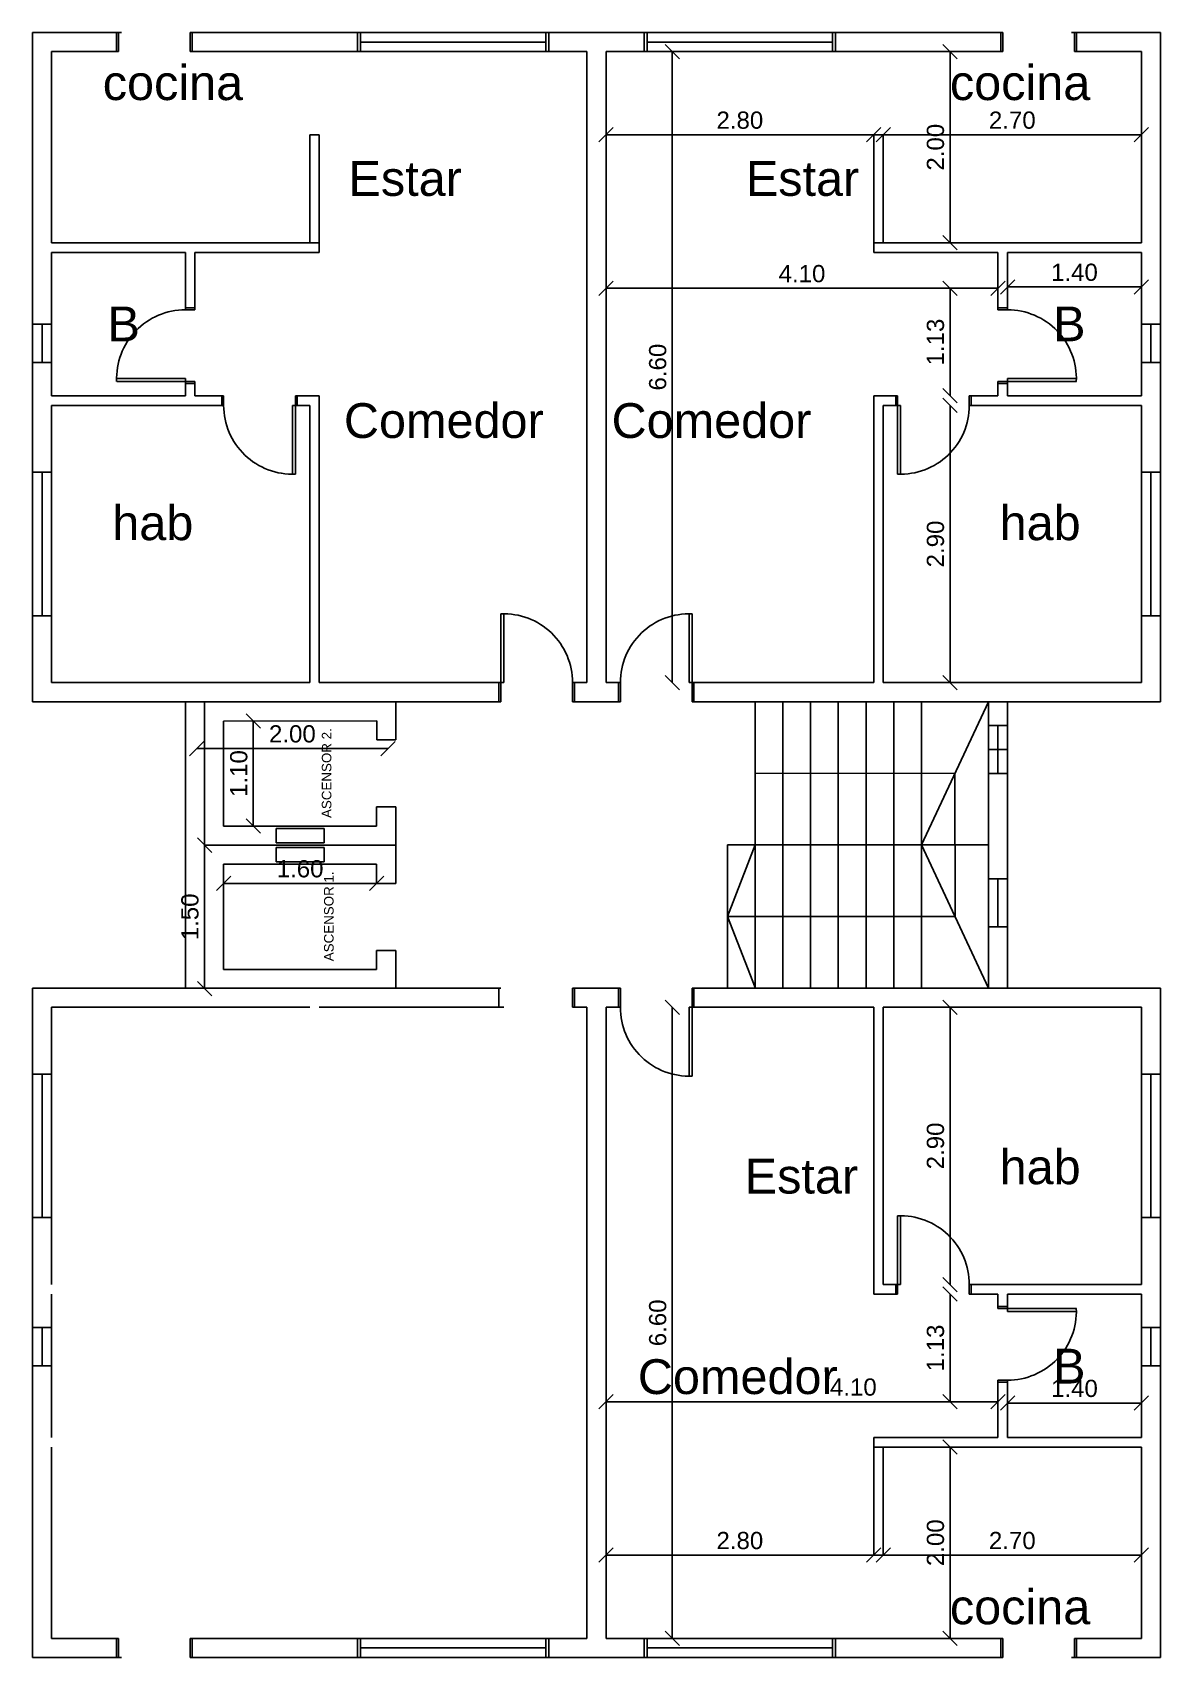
# Model space of a CAD drawing. Header units: millimetres. Extents: x 2359 to 2651, y 2020 to 2122.
# Drawn here: x 2365.4 to 2377.2, y 2047.5 to 2064.5 of the extents above; entities that cross this region are included whole.
import ezdxf

# ---------------------------------------------------------------- set-up
doc = ezdxf.new("R2010")
doc.units = ezdxf.units.MM
doc.layers.get('0').update_dxf_attribs({"color": 4})
doc.styles.get("Standard").update_dxf_attribs({"font": 'arial.ttf'})
doc.dimstyles.new('Para Interiores', dxfattribs={"dimtxt": 0.18, "dimasz": 0.15, "dimexe": 0.18, "dimexo": 0.0625, "dimgap": 0.06, "dimtad": 1, "dimzin": 4, "dimdsep": 46, "dimtxsty": 'Standard', "dimblk": 'OBLIQUE', "dimcen": 1, "dimse1": 1, "dimse2": 1, "dimclrd": 2, "dimadec": 0, "dimazin": 0, "dimtfac": 1, "dimtofl": 0, "dimtmove": 0, "dimatfit": 3, "dimfxl": 1, "dimtolj": 1, "dimtzin": 0, "dimarcsym": 1})

# ---------------------------------------------------------------- blocks, each defined once
blk = doc.blocks.new('_Oblique')
at = {"color": 0, "linetype": 'ByBlock', "lineweight": -2}
blk.add_line((-0.5, -0.5), (0.5, 0.5), dxfattribs=at)
blk = doc.blocks.new('*D156')
at = {"color": 2, "lineweight": -2, "transparency": 16777216}
blk.add_line((2377.002, 2063.428), (2374.302, 2063.428), dxfattribs=at)
at = {"layer": 'Defpoints', "color": 0, "transparency": 16777216}
for p in [(2377.002, 2063.805), (2374.302, 2063.428), (2374.302, 2062.746)]:
    blk.add_point(p, dxfattribs=at)
at = {"color": 2, "lineweight": -2, "transparency": 16777216, "xscale": 0.15, "yscale": 0.15, "zscale": 0.15, "rotation": 180}
blk.add_blockref('_Oblique', (2374.302, 2063.428), dxfattribs=at)
at = {"color": 2, "lineweight": -2, "transparency": 16777216, "xscale": 0.15, "yscale": 0.15, "zscale": 0.15}
blk.add_blockref('_Oblique', (2377.002, 2063.428), dxfattribs=at)
at = {"color": 0, "transparency": 16777216, "insert": (2375.652, 2063.58), "char_height": 0.18, "attachment_point": 5}
blk.add_mtext('\\A1;2.70', dxfattribs=at)
blk = doc.blocks.new('*D149')
at = {"color": 2, "lineweight": -2, "transparency": 16777216}
blk.add_line((2374.202, 2063.428), (2371.402, 2063.428), dxfattribs=at)
at = {"layer": 'Defpoints', "color": 0, "transparency": 16777216}
for p in [(2371.402, 2063.428), (2374.202, 2063.428), (2371.402, 2062.707)]:
    blk.add_point(p, dxfattribs=at)
at = {"color": 2, "lineweight": -2, "transparency": 16777216, "xscale": 0.15, "yscale": 0.15, "zscale": 0.15, "rotation": 180}
blk.add_blockref('_Oblique', (2371.402, 2063.428), dxfattribs=at)
at = {"color": 2, "lineweight": -2, "transparency": 16777216, "xscale": 0.15, "yscale": 0.15, "zscale": 0.15}
blk.add_blockref('_Oblique', (2374.202, 2063.428), dxfattribs=at)
at = {"color": 0, "transparency": 16777216, "insert": (2372.802, 2063.58), "char_height": 0.18, "attachment_point": 5}
blk.add_mtext('\\A1;2.80', dxfattribs=at)
blk = doc.blocks.new('*D158')
at = {"color": 2, "lineweight": -2, "transparency": 16777216}
blk.add_line((2375.001, 2064.298), (2375.001, 2062.298), dxfattribs=at)
at = {"layer": 'Defpoints', "color": 0, "transparency": 16777216}
for p in [(2375.087, 2064.298), (2375.001, 2062.298), (2375.087, 2062.298)]:
    blk.add_point(p, dxfattribs=at)
at = {"color": 2, "lineweight": -2, "transparency": 16777216, "xscale": 0.15, "yscale": 0.15, "zscale": 0.15}
for p, rotation in [((2375.001, 2064.298), 90), ((2375.001, 2062.298), 270)]:
    blk.add_blockref('_Oblique', p, dxfattribs=dict(at, rotation=rotation))
at = {"color": 0, "transparency": 16777216, "insert": (2374.849, 2063.298), "char_height": 0.18, "attachment_point": 5, "rotation": 90}
blk.add_mtext('\\A1;2.00', dxfattribs=at)
blk = doc.blocks.new('*D159')
at = {"color": 2, "lineweight": -2, "transparency": 16777216}
blk.add_line((2375.001, 2061.823), (2375.001, 2060.698), dxfattribs=at)
at = {"layer": 'Defpoints', "color": 0, "transparency": 16777216}
for p in [(2375.001, 2061.823), (2375.001, 2060.698), (2376.568, 2060.698)]:
    blk.add_point(p, dxfattribs=at)
at = {"color": 2, "lineweight": -2, "transparency": 16777216, "xscale": 0.15, "yscale": 0.15, "zscale": 0.15}
for p, rotation in [((2375.001, 2061.823), 90), ((2375.001, 2060.698), 270)]:
    blk.add_blockref('_Oblique', p, dxfattribs=dict(at, rotation=rotation))
at = {"color": 0, "transparency": 16777216, "insert": (2374.849, 2061.26), "char_height": 0.18, "attachment_point": 5, "rotation": 90}
blk.add_mtext('\\A1;1.13', dxfattribs=at)
blk = doc.blocks.new('*D160')
at = {"color": 2, "lineweight": -2, "transparency": 16777216}
blk.add_line((2375.001, 2060.598), (2375.001, 2057.698), dxfattribs=at)
at = {"layer": 'Defpoints', "color": 0, "transparency": 16777216}
for p in [(2375.001, 2060.598), (2375.001, 2057.698), (2376.568, 2057.698)]:
    blk.add_point(p, dxfattribs=at)
at = {"color": 2, "lineweight": -2, "transparency": 16777216, "xscale": 0.15, "yscale": 0.15, "zscale": 0.15}
for p, rotation in [((2375.001, 2060.598), 90), ((2375.001, 2057.698), 270)]:
    blk.add_blockref('_Oblique', p, dxfattribs=dict(at, rotation=rotation))
at = {"color": 0, "transparency": 16777216, "insert": (2374.849, 2059.148), "char_height": 0.18, "attachment_point": 5, "rotation": 90}
blk.add_mtext('\\A1;2.90', dxfattribs=at)
blk = doc.blocks.new('*D161')
at = {"color": 2, "lineweight": -2, "transparency": 16777216}
blk.add_line((2377.002, 2061.837), (2375.602, 2061.837), dxfattribs=at)
at = {"layer": 'Defpoints', "color": 0, "transparency": 16777216}
for p in [(2375.602, 2061.837), (2375.602, 2061.823), (2377.002, 2061.823)]:
    blk.add_point(p, dxfattribs=at)
at = {"color": 2, "lineweight": -2, "transparency": 16777216, "xscale": 0.15, "yscale": 0.15, "zscale": 0.15, "rotation": 180}
blk.add_blockref('_Oblique', (2375.602, 2061.837), dxfattribs=at)
at = {"color": 2, "lineweight": -2, "transparency": 16777216, "xscale": 0.15, "yscale": 0.15, "zscale": 0.15}
blk.add_blockref('_Oblique', (2377.002, 2061.837), dxfattribs=at)
at = {"color": 0, "transparency": 16777216, "insert": (2376.302, 2061.989), "char_height": 0.18, "attachment_point": 5}
blk.add_mtext('\\A1;1.40', dxfattribs=at)
blk = doc.blocks.new('*D150')
at = {"color": 2, "lineweight": -2, "transparency": 16777216}
blk.add_line((2375.502, 2061.823), (2371.402, 2061.823), dxfattribs=at)
at = {"layer": 'Defpoints', "color": 0, "transparency": 16777216}
for p in [(2371.402, 2061.823), (2371.402, 2061.823), (2375.502, 2061.823)]:
    blk.add_point(p, dxfattribs=at)
at = {"color": 2, "lineweight": -2, "transparency": 16777216, "xscale": 0.15, "yscale": 0.15, "zscale": 0.15, "rotation": 180}
blk.add_blockref('_Oblique', (2371.402, 2061.823), dxfattribs=at)
at = {"color": 2, "lineweight": -2, "transparency": 16777216, "xscale": 0.15, "yscale": 0.15, "zscale": 0.15}
blk.add_blockref('_Oblique', (2375.502, 2061.823), dxfattribs=at)
at = {"color": 0, "transparency": 16777216, "insert": (2373.452, 2061.975), "char_height": 0.18, "attachment_point": 5}
blk.add_mtext('\\A1;4.10', dxfattribs=at)
blk = doc.blocks.new('*D162')
at = {"color": 2, "lineweight": -2, "transparency": 16777216}
blk.add_line((2372.094, 2064.298), (2372.094, 2057.698), dxfattribs=at)
at = {"layer": 'Defpoints', "color": 0, "transparency": 16777216}
for p in [(2372.802, 2064.298), (2372.094, 2057.698), (2372.802, 2057.698)]:
    blk.add_point(p, dxfattribs=at)
at = {"color": 2, "lineweight": -2, "transparency": 16777216, "xscale": 0.15, "yscale": 0.15, "zscale": 0.15}
for p, rotation in [((2372.094, 2064.298), 90), ((2372.094, 2057.698), 270)]:
    blk.add_blockref('_Oblique', p, dxfattribs=dict(at, rotation=rotation))
at = {"color": 0, "transparency": 16777216, "insert": (2371.943, 2060.998), "char_height": 0.18, "attachment_point": 5, "rotation": 90}
blk.add_mtext('\\A1;6.60', dxfattribs=at)
blk = doc.blocks.new('*D172')
at = {"color": 2, "lineweight": -2, "transparency": 16777216}
blk.add_line((2377.002, 2048.572), (2374.302, 2048.572), dxfattribs=at)
at = {"layer": 'Defpoints', "color": 0, "transparency": 16777216}
for p in [(2374.302, 2049.253), (2374.302, 2048.572), (2377.002, 2048.194)]:
    blk.add_point(p, dxfattribs=at)
at = {"color": 2, "lineweight": -2, "transparency": 16777216, "xscale": 0.15, "yscale": 0.15, "zscale": 0.15, "rotation": 180}
blk.add_blockref('_Oblique', (2374.302, 2048.572), dxfattribs=at)
at = {"color": 2, "lineweight": -2, "transparency": 16777216, "xscale": 0.15, "yscale": 0.15, "zscale": 0.15}
blk.add_blockref('_Oblique', (2377.002, 2048.572), dxfattribs=at)
at = {"color": 0, "transparency": 16777216, "insert": (2375.652, 2048.724), "char_height": 0.18, "attachment_point": 5}
blk.add_mtext('\\A1;2.70', dxfattribs=at)
blk = doc.blocks.new('*D151')
at = {"color": 2, "lineweight": -2, "transparency": 16777216}
blk.add_line((2374.202, 2048.572), (2371.402, 2048.572), dxfattribs=at)
at = {"layer": 'Defpoints', "color": 0, "transparency": 16777216}
for p in [(2371.402, 2049.293), (2371.402, 2048.572), (2374.202, 2048.572)]:
    blk.add_point(p, dxfattribs=at)
at = {"color": 2, "lineweight": -2, "transparency": 16777216, "xscale": 0.15, "yscale": 0.15, "zscale": 0.15, "rotation": 180}
blk.add_blockref('_Oblique', (2371.402, 2048.572), dxfattribs=at)
at = {"color": 2, "lineweight": -2, "transparency": 16777216, "xscale": 0.15, "yscale": 0.15, "zscale": 0.15}
blk.add_blockref('_Oblique', (2374.202, 2048.572), dxfattribs=at)
at = {"color": 0, "transparency": 16777216, "insert": (2372.802, 2048.724), "char_height": 0.18, "attachment_point": 5}
blk.add_mtext('\\A1;2.80', dxfattribs=at)
blk = doc.blocks.new('*D174')
at = {"color": 2, "lineweight": -2, "transparency": 16777216}
blk.add_line((2375.001, 2047.702), (2375.001, 2049.702), dxfattribs=at)
at = {"layer": 'Defpoints', "color": 0, "transparency": 16777216}
for p in [(2375.001, 2049.702), (2375.087, 2049.702), (2375.087, 2047.702)]:
    blk.add_point(p, dxfattribs=at)
at = {"color": 2, "lineweight": -2, "transparency": 16777216, "xscale": 0.15, "yscale": 0.15, "zscale": 0.15}
for p, rotation in [((2375.001, 2049.702), 90), ((2375.001, 2047.702), 270)]:
    blk.add_blockref('_Oblique', p, dxfattribs=dict(at, rotation=rotation))
at = {"color": 0, "transparency": 16777216, "insert": (2374.849, 2048.702), "char_height": 0.18, "attachment_point": 5, "rotation": 90}
blk.add_mtext('\\A1;2.00', dxfattribs=at)
blk = doc.blocks.new('*D175')
at = {"color": 2, "lineweight": -2, "transparency": 16777216}
blk.add_line((2375.001, 2050.177), (2375.001, 2051.302), dxfattribs=at)
at = {"layer": 'Defpoints', "color": 0, "transparency": 16777216}
for p in [(2375.001, 2051.302), (2376.568, 2051.302), (2375.001, 2050.177)]:
    blk.add_point(p, dxfattribs=at)
at = {"color": 2, "lineweight": -2, "transparency": 16777216, "xscale": 0.15, "yscale": 0.15, "zscale": 0.15}
for p, rotation in [((2375.001, 2051.302), 90), ((2375.001, 2050.177), 270)]:
    blk.add_blockref('_Oblique', p, dxfattribs=dict(at, rotation=rotation))
at = {"color": 0, "transparency": 16777216, "insert": (2374.849, 2050.739), "char_height": 0.18, "attachment_point": 5, "rotation": 90}
blk.add_mtext('\\A1;1.13', dxfattribs=at)
blk = doc.blocks.new('*D176')
at = {"color": 2, "lineweight": -2, "transparency": 16777216}
blk.add_line((2375.001, 2051.402), (2375.001, 2054.302), dxfattribs=at)
at = {"layer": 'Defpoints', "color": 0, "transparency": 16777216}
for p in [(2375.001, 2054.302), (2376.568, 2054.302), (2375.001, 2051.402)]:
    blk.add_point(p, dxfattribs=at)
at = {"color": 2, "lineweight": -2, "transparency": 16777216, "xscale": 0.15, "yscale": 0.15, "zscale": 0.15}
for p, rotation in [((2375.001, 2054.302), 90), ((2375.001, 2051.402), 270)]:
    blk.add_blockref('_Oblique', p, dxfattribs=dict(at, rotation=rotation))
at = {"color": 0, "transparency": 16777216, "insert": (2374.849, 2052.852), "char_height": 0.18, "attachment_point": 5, "rotation": 90}
blk.add_mtext('\\A1;2.90', dxfattribs=at)
blk = doc.blocks.new('*D177')
at = {"color": 2, "lineweight": -2, "transparency": 16777216}
blk.add_line((2377.002, 2050.163), (2375.602, 2050.163), dxfattribs=at)
at = {"layer": 'Defpoints', "color": 0, "transparency": 16777216}
for p in [(2375.602, 2050.177), (2375.602, 2050.163), (2377.002, 2050.177)]:
    blk.add_point(p, dxfattribs=at)
at = {"color": 2, "lineweight": -2, "transparency": 16777216, "xscale": 0.15, "yscale": 0.15, "zscale": 0.15, "rotation": 180}
blk.add_blockref('_Oblique', (2375.602, 2050.163), dxfattribs=at)
at = {"color": 2, "lineweight": -2, "transparency": 16777216, "xscale": 0.15, "yscale": 0.15, "zscale": 0.15}
blk.add_blockref('_Oblique', (2377.002, 2050.163), dxfattribs=at)
at = {"color": 0, "transparency": 16777216, "insert": (2376.302, 2050.315), "char_height": 0.18, "attachment_point": 5}
blk.add_mtext('\\A1;1.40', dxfattribs=at)
blk = doc.blocks.new('*D152')
at = {"color": 2, "lineweight": -2, "transparency": 16777216}
blk.add_line((2375.502, 2050.177), (2371.402, 2050.177), dxfattribs=at)
at = {"layer": 'Defpoints', "color": 0, "transparency": 16777216}
for p in [(2371.402, 2050.177), (2371.402, 2050.177), (2375.502, 2050.177)]:
    blk.add_point(p, dxfattribs=at)
at = {"color": 2, "lineweight": -2, "transparency": 16777216, "xscale": 0.15, "yscale": 0.15, "zscale": 0.15, "rotation": 180}
blk.add_blockref('_Oblique', (2371.402, 2050.177), dxfattribs=at)
at = {"color": 2, "lineweight": -2, "transparency": 16777216, "xscale": 0.15, "yscale": 0.15, "zscale": 0.15}
blk.add_blockref('_Oblique', (2375.502, 2050.177), dxfattribs=at)
at = {"color": 0, "transparency": 16777216, "insert": (2373.989, 2050.329), "char_height": 0.18, "attachment_point": 5}
blk.add_mtext('\\A1;4.10', dxfattribs=at)
blk = doc.blocks.new('*D178')
at = {"color": 2, "lineweight": -2, "transparency": 16777216}
blk.add_line((2372.094, 2047.702), (2372.094, 2054.302), dxfattribs=at)
at = {"layer": 'Defpoints', "color": 0, "transparency": 16777216}
for p in [(2372.094, 2054.302), (2372.802, 2054.302), (2372.802, 2047.702)]:
    blk.add_point(p, dxfattribs=at)
at = {"color": 2, "lineweight": -2, "transparency": 16777216, "xscale": 0.15, "yscale": 0.15, "zscale": 0.15}
for p, rotation in [((2372.094, 2054.302), 90), ((2372.094, 2047.702), 270)]:
    blk.add_blockref('_Oblique', p, dxfattribs=dict(at, rotation=rotation))
at = {"color": 0, "transparency": 16777216, "insert": (2371.943, 2051.002), "char_height": 0.18, "attachment_point": 5, "rotation": 90}
blk.add_mtext('\\A1;6.60', dxfattribs=at)
blk = doc.blocks.new('*D153')
at = {"color": 2, "lineweight": -2, "transparency": 16777216}
blk.add_line((2367.712, 2057.296), (2367.712, 2056.198), dxfattribs=at)
at = {"layer": 'Defpoints', "color": 0, "transparency": 16777216}
for p in [(2368.005, 2057.296), (2367.712, 2056.198), (2368.005, 2056.198)]:
    blk.add_point(p, dxfattribs=at)
at = {"color": 2, "lineweight": -2, "transparency": 16777216, "xscale": 0.15, "yscale": 0.15, "zscale": 0.15}
for p, rotation in [((2367.712, 2057.296), 90), ((2367.712, 2056.198), 270)]:
    blk.add_blockref('_Oblique', p, dxfattribs=dict(at, rotation=rotation))
at = {"color": 0, "transparency": 16777216, "insert": (2367.561, 2056.747), "char_height": 0.18, "attachment_point": 5, "rotation": 90}
blk.add_mtext('\\A1;1.10', dxfattribs=at)
blk = doc.blocks.new('*D179')
at = {"color": 2, "lineweight": -2, "transparency": 16777216}
blk.add_line((2367.202, 2055.998), (2367.202, 2054.498), dxfattribs=at)
at = {"layer": 'Defpoints', "color": 0, "transparency": 16777216}
for p in [(2367.202, 2055.998), (2367.202, 2054.498), (2367.202, 2054.498)]:
    blk.add_point(p, dxfattribs=at)
at = {"color": 2, "lineweight": -2, "transparency": 16777216, "xscale": 0.15, "yscale": 0.15, "zscale": 0.15}
for p, rotation in [((2367.202, 2055.998), 90), ((2367.202, 2054.498), 270)]:
    blk.add_blockref('_Oblique', p, dxfattribs=dict(at, rotation=rotation))
at = {"color": 0, "transparency": 16777216, "insert": (2367.05, 2055.248), "char_height": 0.18, "attachment_point": 5, "rotation": 90}
blk.add_mtext('\\A1;1.50', dxfattribs=at)
blk = doc.blocks.new('*D154')
at = {"color": 2, "lineweight": -2, "transparency": 16777216}
blk.add_line((2367.121, 2057.009), (2369.121, 2057.009), dxfattribs=at)
at = {"layer": 'Defpoints', "color": 0, "transparency": 16777216}
for p in [(2367.121, 2057.309), (2369.121, 2057.309), (2369.121, 2057.009)]:
    blk.add_point(p, dxfattribs=at)
at = {"color": 2, "lineweight": -2, "transparency": 16777216, "xscale": 0.15, "yscale": 0.15, "zscale": 0.15, "rotation": 180}
blk.add_blockref('_Oblique', (2367.121, 2057.009), dxfattribs=at)
at = {"color": 2, "lineweight": -2, "transparency": 16777216, "xscale": 0.15, "yscale": 0.15, "zscale": 0.15}
blk.add_blockref('_Oblique', (2369.121, 2057.009), dxfattribs=at)
at = {"color": 0, "transparency": 16777216, "insert": (2368.121, 2057.161), "char_height": 0.18, "attachment_point": 5}
blk.add_mtext('\\A1;2.00', dxfattribs=at)
blk = doc.blocks.new('*D155')
at = {"color": 2, "lineweight": -2, "transparency": 16777216}
blk.add_line((2367.402, 2055.598), (2369.002, 2055.598), dxfattribs=at)
at = {"layer": 'Defpoints', "color": 0, "transparency": 16777216}
for p in [(2367.402, 2055.598), (2369.002, 2055.598), (2369.002, 2055.598)]:
    blk.add_point(p, dxfattribs=at)
at = {"color": 2, "lineweight": -2, "transparency": 16777216, "xscale": 0.15, "yscale": 0.15, "zscale": 0.15, "rotation": 180}
blk.add_blockref('_Oblique', (2367.402, 2055.598), dxfattribs=at)
at = {"color": 2, "lineweight": -2, "transparency": 16777216, "xscale": 0.15, "yscale": 0.15, "zscale": 0.15}
blk.add_blockref('_Oblique', (2369.002, 2055.598), dxfattribs=at)
at = {"color": 0, "transparency": 16777216, "insert": (2368.202, 2055.75), "char_height": 0.18, "attachment_point": 5}
blk.add_mtext('\\A1;1.60', dxfattribs=at)

msp = doc.modelspace()

# ---------------------------------------------------------------- linework, layer by layer
at = {"color": 4}
for p, q in [((2365.402, 2064.498), (2365.402, 2061.448)), ((2365.402, 2064.498), (2366.332, 2064.498)), ((2368.832, 2064.498), (2367.052, 2064.498)), ((2371.402, 2064.498), (2370.772, 2064.498)), ((2371.202, 2064.498), (2371.832, 2064.498)), ((2373.772, 2064.498), (2375.552, 2064.498)), ((2377.202, 2064.498), (2376.272, 2064.498)), ((2377.202, 2064.498), (2377.202, 2061.448)), ((2365.602, 2064.298), (2365.602, 2062.298)), ((2365.602, 2064.298), (2366.302, 2064.298)), ((2368.402, 2064.298), (2367.052, 2064.298)), ((2368.832, 2064.298), (2368.402, 2064.298)), ((2371.202, 2064.298), (2370.772, 2064.298)), ((2371.202, 2064.298), (2371.202, 2057.698)), ((2371.402, 2064.298), (2371.402, 2057.698)), ((2371.402, 2064.298), (2371.832, 2064.298)), ((2373.772, 2064.298), (2374.202, 2064.298)), ((2374.202, 2064.298), (2375.552, 2064.298)), ((2377.002, 2064.298), (2376.302, 2064.298)), ((2377.002, 2064.298), (2377.002, 2062.298)), ((2368.302, 2063.428), (2368.302, 2062.298)), ((2368.302, 2063.428), (2368.402, 2063.428)), ((2368.402, 2063.428), (2368.402, 2062.198)), ((2374.202, 2063.428), (2374.202, 2062.198)), ((2374.302, 2063.428), (2374.202, 2063.428)), ((2374.302, 2063.428), (2374.302, 2062.298)), ((2368.402, 2062.298), (2365.602, 2062.298)), ((2365.602, 2062.198), (2365.602, 2061.448)), ((2367.002, 2062.198), (2365.602, 2062.198)), ((2367.002, 2062.198), (2367.002, 2061.598)), ((2368.402, 2062.198), (2367.102, 2062.198)), ((2367.102, 2062.198), (2367.102, 2061.598)), ((2374.202, 2062.298), (2377.002, 2062.298)), ((2374.202, 2062.198), (2375.502, 2062.198)), ((2375.502, 2062.198), (2375.502, 2061.598)), ((2375.602, 2062.198), (2377.002, 2062.198)), ((2375.602, 2062.198), (2375.602, 2061.598)), ((2377.002, 2062.198), (2377.002, 2061.448)), ((2365.402, 2061.048), (2365.402, 2059.898)), ((2365.602, 2061.048), (2365.602, 2060.698)), ((2377.002, 2061.048), (2377.002, 2060.698)), ((2377.202, 2061.048), (2377.202, 2059.898)), ((2367.002, 2060.878), (2367.002, 2060.698)), ((2367.102, 2060.848), (2367.102, 2060.698)), ((2375.502, 2060.848), (2375.502, 2060.698)), ((2375.602, 2060.878), (2375.602, 2060.698)), ((2367.002, 2060.698), (2365.602, 2060.698)), ((2367.402, 2060.698), (2367.102, 2060.698)), ((2368.402, 2060.698), (2368.152, 2060.698)), ((2368.402, 2060.698), (2368.402, 2057.698)), ((2374.202, 2060.698), (2374.452, 2060.698)), ((2374.202, 2060.698), (2374.202, 2057.698)), ((2375.202, 2060.698), (2375.502, 2060.698)), ((2375.602, 2060.698), (2377.002, 2060.698)), ((2365.602, 2060.598), (2365.602, 2059.898)), ((2367.402, 2060.598), (2365.602, 2060.598)), ((2368.302, 2060.598), (2368.122, 2060.598)), ((2368.302, 2060.598), (2368.302, 2057.698)), ((2374.302, 2060.598), (2374.302, 2057.698)), ((2374.302, 2060.598), (2374.482, 2060.598)), ((2375.202, 2060.598), (2377.002, 2060.598)), ((2377.002, 2060.598), (2377.002, 2059.898)), ((2365.402, 2058.398), (2365.402, 2057.498)), ((2365.602, 2058.398), (2365.602, 2057.698)), ((2377.002, 2058.398), (2377.002, 2057.698)), ((2377.202, 2058.398), (2377.202, 2057.498)), ((2368.302, 2057.698), (2365.602, 2057.698)), ((2370.332, 2057.698), (2368.402, 2057.698)), ((2371.202, 2057.698), (2371.052, 2057.698)), ((2371.402, 2057.698), (2371.552, 2057.698)), ((2372.272, 2057.698), (2374.202, 2057.698)), ((2374.302, 2057.698), (2377.002, 2057.698)), ((2370.302, 2057.498), (2365.402, 2057.498)), ((2367.002, 2057.498), (2367.002, 2054.498)), ((2367.202, 2057.498), (2367.202, 2055.498)), ((2367.202, 2057.498), (2367.202, 2054.498)), ((2369.202, 2057.098), (2369.202, 2057.498)), ((2371.072, 2057.498), (2371.402, 2057.498)), ((2371.532, 2057.498), (2371.202, 2057.498)), ((2372.302, 2057.498), (2377.202, 2057.498)), ((2375.402, 2057.498), (2375.402, 2054.502)), ((2375.602, 2057.498), (2375.602, 2054.502)), ((2369.003, 2057.298), (2367.402, 2057.296)), ((2367.402, 2057.296), (2367.402, 2056.198)), ((2369.003, 2057.298), (2369.003, 2057.098)), ((2369.202, 2057.098), (2369.003, 2057.098)), ((2369.002, 2056.198), (2369.002, 2056.398)), ((2369.202, 2056.398), (2369.002, 2056.398)), ((2369.202, 2055.598), (2369.202, 2056.398)), ((2367.402, 2056.198), (2369.002, 2056.198)), ((2367.952, 2056.023), (2367.952, 2056.173)), ((2367.952, 2056.173), (2368.452, 2056.173)), ((2368.452, 2056.173), (2368.452, 2056.023)), ((2367.202, 2055.998), (2369.202, 2055.998)), ((2368.452, 2056.023), (2367.952, 2056.023)), ((2367.952, 2055.824), (2367.952, 2055.974)), ((2367.952, 2055.974), (2368.452, 2055.974)), ((2368.452, 2055.974), (2368.452, 2055.824)), ((2372.672, 2056), (2375.402, 2056)), ((2367.402, 2055.798), (2367.402, 2054.698)), ((2367.402, 2055.798), (2369.002, 2055.798)), ((2368.452, 2055.824), (2367.952, 2055.824)), ((2369.002, 2055.598), (2369.002, 2055.798)), ((2369.202, 2055.598), (2369.002, 2055.598)), ((2369.002, 2054.898), (2369.002, 2054.698)), ((2369.202, 2054.898), (2369.002, 2054.898)), ((2369.202, 2054.498), (2369.202, 2054.898)), ((2367.402, 2054.698), (2369.002, 2054.698)), ((2365.402, 2053.602), (2365.402, 2054.502)), ((2370.302, 2054.502), (2365.402, 2054.502)), ((2371.072, 2054.502), (2371.402, 2054.502)), ((2371.532, 2054.502), (2371.202, 2054.502)), ((2372.302, 2054.502), (2377.202, 2054.502)), ((2372.647, 2054.502), (2375.602, 2054.502)), ((2377.202, 2053.602), (2377.202, 2054.502)), ((2365.602, 2053.602), (2365.602, 2054.302)), ((2368.302, 2054.302), (2365.602, 2054.302)), ((2370.332, 2054.302), (2368.402, 2054.302)), ((2371.202, 2054.302), (2371.052, 2054.302)), ((2371.202, 2047.702), (2371.202, 2054.302)), ((2371.402, 2047.702), (2371.402, 2054.302)), ((2371.402, 2054.302), (2371.552, 2054.302)), ((2372.272, 2054.302), (2374.202, 2054.302)), ((2374.202, 2051.302), (2374.202, 2054.302)), ((2374.302, 2054.302), (2377.002, 2054.302)), ((2374.302, 2051.402), (2374.302, 2054.302)), ((2377.002, 2053.602), (2377.002, 2054.302)), ((2365.402, 2050.952), (2365.402, 2052.102)), ((2365.602, 2051.402), (2365.602, 2052.102)), ((2377.002, 2051.402), (2377.002, 2052.102)), ((2377.202, 2050.952), (2377.202, 2052.102)), ((2365.602, 2050.952), (2365.602, 2051.302)), ((2374.202, 2051.302), (2374.452, 2051.302)), ((2374.302, 2051.402), (2374.482, 2051.402)), ((2375.202, 2051.402), (2377.002, 2051.402)), ((2375.202, 2051.302), (2375.502, 2051.302)), ((2375.502, 2051.152), (2375.502, 2051.302)), ((2375.602, 2051.302), (2377.002, 2051.302)), ((2375.602, 2051.152), (2375.602, 2051.302)), ((2377.002, 2050.952), (2377.002, 2051.302)), ((2365.402, 2047.502), (2365.402, 2050.552)), ((2365.602, 2049.802), (2365.602, 2050.552)), ((2377.002, 2049.802), (2377.002, 2050.552)), ((2377.202, 2047.502), (2377.202, 2050.552)), ((2375.502, 2049.802), (2375.502, 2050.402)), ((2375.602, 2049.802), (2375.602, 2050.402)), ((2374.202, 2049.802), (2375.502, 2049.802)), ((2374.202, 2048.572), (2374.202, 2049.802)), ((2375.602, 2049.802), (2377.002, 2049.802)), ((2365.602, 2047.702), (2365.602, 2049.702)), ((2374.202, 2049.702), (2377.002, 2049.702)), ((2374.302, 2048.572), (2374.302, 2049.702)), ((2377.002, 2047.702), (2377.002, 2049.702)), ((2365.602, 2047.702), (2366.302, 2047.702)), ((2368.402, 2047.702), (2367.052, 2047.702)), ((2368.832, 2047.702), (2368.402, 2047.702)), ((2371.202, 2047.702), (2370.772, 2047.702)), ((2371.402, 2047.702), (2371.832, 2047.702)), ((2373.772, 2047.702), (2374.202, 2047.702)), ((2374.202, 2047.702), (2375.552, 2047.702)), ((2377.002, 2047.702), (2376.302, 2047.702)), ((2365.402, 2047.502), (2366.332, 2047.502)), ((2368.832, 2047.502), (2367.052, 2047.502)), ((2371.402, 2047.502), (2370.772, 2047.502)), ((2371.202, 2047.502), (2371.832, 2047.502)), ((2373.772, 2047.502), (2375.552, 2047.502)), ((2377.202, 2047.502), (2376.272, 2047.502))]:
    msp.add_line(p, q, dxfattribs=at)
at = {"color": 7}
for p, q in [((2366.282, 2064.498), (2366.282, 2064.298)), ((2366.302, 2064.498), (2366.302, 2064.298)), ((2367.052, 2064.498), (2367.052, 2064.298)), ((2367.072, 2064.498), (2367.072, 2064.298)), ((2368.802, 2064.298), (2368.802, 2064.498)), ((2368.832, 2064.298), (2368.832, 2064.498)), ((2370.772, 2064.298), (2370.772, 2064.498)), ((2370.802, 2064.298), (2370.802, 2064.498)), ((2371.802, 2064.298), (2371.802, 2064.498)), ((2371.832, 2064.298), (2371.832, 2064.498)), ((2373.772, 2064.298), (2373.772, 2064.498)), ((2373.802, 2064.298), (2373.802, 2064.498)), ((2375.532, 2064.498), (2375.532, 2064.298)), ((2375.552, 2064.498), (2375.552, 2064.298)), ((2376.302, 2064.498), (2376.302, 2064.298)), ((2376.322, 2064.498), (2376.322, 2064.298)), ((2367.102, 2061.618), (2367.002, 2061.618)), ((2367.102, 2061.598), (2367.002, 2061.598)), ((2375.502, 2061.618), (2375.602, 2061.618)), ((2375.502, 2061.598), (2375.602, 2061.598)), ((2365.602, 2061.448), (2365.402, 2061.448)), ((2377.002, 2061.448), (2377.202, 2061.448)), ((2365.602, 2061.048), (2365.402, 2061.048)), ((2377.002, 2061.048), (2377.202, 2061.048)), ((2366.282, 2060.878), (2367.002, 2060.878)), ((2367.102, 2060.848), (2366.283, 2060.848)), ((2367.102, 2060.828), (2367.002, 2060.828)), ((2375.502, 2060.848), (2376.322, 2060.848)), ((2375.502, 2060.828), (2375.602, 2060.828)), ((2376.322, 2060.878), (2375.602, 2060.878)), ((2367.382, 2060.698), (2367.382, 2060.598)), ((2367.402, 2060.698), (2367.402, 2060.598)), ((2368.152, 2060.698), (2368.152, 2059.878)), ((2368.172, 2060.698), (2368.172, 2060.598)), ((2374.432, 2060.698), (2374.432, 2060.598)), ((2374.452, 2060.698), (2374.452, 2059.878)), ((2375.202, 2060.698), (2375.202, 2060.598)), ((2375.222, 2060.698), (2375.222, 2060.598)), ((2368.122, 2059.878), (2368.122, 2060.598)), ((2374.482, 2059.878), (2374.482, 2060.598)), ((2365.602, 2059.898), (2365.402, 2059.898)), ((2377.002, 2059.898), (2377.202, 2059.898)), ((2365.602, 2058.398), (2365.402, 2058.398)), ((2370.302, 2057.498), (2370.302, 2058.417)), ((2370.332, 2058.418), (2370.332, 2057.698)), ((2372.272, 2058.418), (2372.272, 2057.698)), ((2372.302, 2057.498), (2372.302, 2058.417)), ((2377.002, 2058.398), (2377.202, 2058.398)), ((2370.282, 2057.498), (2370.282, 2057.698)), ((2371.052, 2057.498), (2371.052, 2057.698)), ((2371.072, 2057.498), (2371.072, 2057.698)), ((2371.532, 2057.498), (2371.532, 2057.698)), ((2371.552, 2057.498), (2371.552, 2057.698)), ((2372.322, 2057.498), (2372.322, 2057.698)), ((2371.072, 2057.498), (2371.052, 2057.498)), ((2371.532, 2057.498), (2371.552, 2057.498)), ((2370.282, 2054.502), (2370.282, 2054.302)), ((2371.072, 2054.502), (2371.052, 2054.502)), ((2371.052, 2054.502), (2371.052, 2054.302)), ((2371.072, 2054.502), (2371.072, 2054.302)), ((2371.532, 2054.502), (2371.552, 2054.502)), ((2371.532, 2054.502), (2371.532, 2054.302)), ((2371.552, 2054.502), (2371.552, 2054.302)), ((2372.302, 2054.502), (2372.302, 2053.582)), ((2372.322, 2054.502), (2372.322, 2054.302)), ((2372.272, 2053.582), (2372.272, 2054.302)), ((2365.602, 2053.602), (2365.402, 2053.602)), ((2377.002, 2053.602), (2377.202, 2053.602)), ((2365.602, 2052.102), (2365.402, 2052.102)), ((2374.452, 2051.302), (2374.452, 2052.121)), ((2374.482, 2052.122), (2374.482, 2051.402)), ((2377.002, 2052.102), (2377.202, 2052.102)), ((2374.432, 2051.302), (2374.432, 2051.402)), ((2375.202, 2051.302), (2375.202, 2051.402)), ((2375.222, 2051.302), (2375.222, 2051.402)), ((2375.502, 2051.172), (2375.602, 2051.172)), ((2375.502, 2051.152), (2376.322, 2051.152)), ((2375.602, 2051.122), (2375.602, 2051.152)), ((2376.322, 2051.122), (2375.602, 2051.122)), ((2365.602, 2050.952), (2365.402, 2050.952)), ((2377.002, 2050.952), (2377.202, 2050.952)), ((2365.602, 2050.552), (2365.402, 2050.552)), ((2377.002, 2050.552), (2377.202, 2050.552)), ((2375.502, 2050.402), (2375.602, 2050.402)), ((2375.502, 2050.382), (2375.602, 2050.382)), ((2374.302, 2048.572), (2374.202, 2048.572)), ((2366.282, 2047.502), (2366.282, 2047.702)), ((2366.302, 2047.502), (2366.302, 2047.702)), ((2367.052, 2047.502), (2367.052, 2047.702)), ((2367.072, 2047.502), (2367.072, 2047.702)), ((2368.802, 2047.702), (2368.802, 2047.502)), ((2368.832, 2047.702), (2368.832, 2047.502)), ((2370.772, 2047.702), (2370.772, 2047.502)), ((2370.802, 2047.702), (2370.802, 2047.502)), ((2371.802, 2047.702), (2371.802, 2047.502)), ((2371.832, 2047.702), (2371.832, 2047.502)), ((2373.772, 2047.702), (2373.772, 2047.502)), ((2373.802, 2047.702), (2373.802, 2047.502)), ((2375.532, 2047.502), (2375.532, 2047.702)), ((2375.552, 2047.502), (2375.552, 2047.702)), ((2376.302, 2047.502), (2376.302, 2047.702)), ((2376.322, 2047.502), (2376.322, 2047.702))]:
    msp.add_line(p, q, dxfattribs=at)
at = {"color": 102}
for p, q in [((2368.832, 2064.498), (2370.772, 2064.498)), ((2368.832, 2064.398), (2370.772, 2064.398)), ((2373.772, 2064.498), (2371.832, 2064.498)), ((2373.772, 2064.398), (2371.832, 2064.398)), ((2368.832, 2064.298), (2370.772, 2064.298)), ((2373.772, 2064.298), (2371.832, 2064.298)), ((2365.402, 2061.048), (2365.402, 2061.448)), ((2365.502, 2061.048), (2365.502, 2061.448)), ((2365.602, 2061.048), (2365.602, 2061.448)), ((2377.002, 2061.048), (2377.002, 2061.448)), ((2377.102, 2061.048), (2377.102, 2061.448)), ((2377.202, 2061.048), (2377.202, 2061.448)), ((2365.402, 2058.398), (2365.402, 2059.898)), ((2365.505, 2058.398), (2365.505, 2059.898)), ((2365.602, 2058.398), (2365.602, 2059.898)), ((2377.002, 2058.398), (2377.002, 2059.898)), ((2377.1, 2058.398), (2377.1, 2059.898)), ((2377.202, 2058.398), (2377.202, 2059.898)), ((2365.402, 2053.602), (2365.402, 2052.102)), ((2365.505, 2053.602), (2365.505, 2052.102)), ((2365.602, 2053.602), (2365.602, 2052.102)), ((2377.002, 2053.602), (2377.002, 2052.102)), ((2377.1, 2053.602), (2377.1, 2052.102)), ((2377.202, 2053.602), (2377.202, 2052.102)), ((2365.402, 2050.952), (2365.402, 2050.552)), ((2365.502, 2050.952), (2365.502, 2050.552)), ((2365.602, 2050.952), (2365.602, 2050.552)), ((2377.002, 2050.952), (2377.002, 2050.552)), ((2377.102, 2050.952), (2377.102, 2050.552)), ((2377.202, 2050.952), (2377.202, 2050.552)), ((2368.832, 2047.702), (2370.772, 2047.702)), ((2368.832, 2047.602), (2370.772, 2047.602)), ((2373.772, 2047.702), (2371.832, 2047.702)), ((2373.772, 2047.602), (2371.832, 2047.602)), ((2368.832, 2047.502), (2370.772, 2047.502)), ((2373.772, 2047.502), (2371.832, 2047.502))]:
    msp.add_line(p, q, dxfattribs=at)
for p, q in [((2372.962, 2057.498), (2372.962, 2054.502)), ((2373.252, 2057.498), (2373.252, 2054.502)), ((2373.542, 2057.498), (2373.542, 2054.502)), ((2373.832, 2057.498), (2373.832, 2054.502)), ((2374.122, 2057.498), (2374.122, 2054.502)), ((2374.412, 2057.498), (2374.412, 2054.502)), ((2374.702, 2057.498), (2374.702, 2054.502)), ((2374.702, 2056), (2375.402, 2057.498)), ((2372.672, 2056), (2372.672, 2054.502)), ((2374.702, 2056), (2375.402, 2054.502))]:
    msp.add_line(p, q)
at = {"color": 2}
for p, q in [((2375.602, 2057.248), (2375.402, 2057.248)), ((2375.502, 2057.248), (2375.502, 2056.748)), ((2375.602, 2056.998), (2375.402, 2056.998)), ((2375.502, 2056.998), (2375.602, 2056.998)), ((2372.963, 2056.749), (2375.053, 2056.75)), ((2375.053, 2055.251), (2375.052, 2056.75)), ((2375.602, 2056.748), (2375.402, 2056.748)), ((2375.602, 2056.498), (2375.602, 2056.498)), ((2375.602, 2056.498), (2375.602, 2056.498)), ((2372.672, 2055.251), (2372.962, 2056)), ((2375.602, 2055.645), (2375.402, 2055.645)), ((2375.502, 2055.645), (2375.502, 2055.145)), ((2372.672, 2055.251), (2375.053, 2055.251)), ((2372.672, 2055.251), (2372.962, 2054.509)), ((2375.602, 2055.145), (2375.402, 2055.145))]:
    msp.add_line(p, q, dxfattribs=at)
at = {"color": 7}
for centre, start, end in [((2367.002, 2060.878), 90, 182.388), ((2375.602, 2060.878), 357.612, 90), ((2368.122, 2060.598), 180, 272.388), ((2374.482, 2060.598), 267.612, 0), ((2370.332, 2057.698), 0, 92.388), ((2372.272, 2057.698), 87.612, 180), ((2372.272, 2054.302), 180, 272.388), ((2374.482, 2051.402), 0, 92.388), ((2375.602, 2051.122), 270, 2.388)]:
    msp.add_arc(centre, 0.72, start, end, dxfattribs=at)

# ---------------------------------------------------------------- texts
at = {"color": 4, "ltscale": 0.05}
for s, insert, char_height, attachment_point in [('cocina', (2366.137, 2064.155), 0.3638, 1), ('\\PEstar', (2369.894, 2062.784), 0.3638, 9), ('\\PEstar', (2374.051, 2062.784), 0.3638, 9), ('B', (2366.187, 2061.632), 0.364, 1), ('B', (2376.418, 2061.632), 0.364, 3), ('Comedor', (2370.75, 2060.252), 0.3638, 9), ('Comedor', (2373.55, 2060.252), 0.3638, 9), ('hab', (2366.237, 2059.552), 0.3638, 1), ('hab', (2376.367, 2059.552), 0.3638, 3), ('hab', (2376.367, 2052.447), 0.3638, 9), ('\\PEstar', (2374.039, 2052.349), 0.3638, 9), ('Comedor', (2373.825, 2050.252), 0.3638, 9), ('B', (2376.418, 2050.367), 0.364, 9), ('cocina', (2376.468, 2047.844), 0.3638, 9)]:
    msp.add_mtext_dynamic_manual_height_columns(s, width=2.58609, gutter_width=12.5, heights=[0], dxfattribs=dict(at, insert=insert, char_height=char_height, attachment_point=attachment_point))
at = {"color": 7, "ltscale": 0.05, "insert": (2376.468, 2064.155), "char_height": 0.3638, "attachment_point": 3}
msp.add_mtext_dynamic_manual_height_columns('cocina', width=2.58609, gutter_width=12.5, heights=[0], dxfattribs=at)
at = {"color": 7, "char_height": 0.1, "attachment_point": 1, "rotation": 90}
for s, insert in [('ASCENSOR 2.', (2368.429, 2056.282)), ('ASCENSOR 1.', (2368.452, 2054.784))]:
    msp.add_mtext_dynamic_manual_height_columns(s, width=6.20163, gutter_width=12.5, heights=[0], dxfattribs=dict(at, insert=insert))

# ---------------------------------------------------------------- dimensions: what is measured, and where the dimension line sits
at = {"color": 2}
for base, p1, p2, angle, picture, middle in [((2372.094, 2057.698), (2372.802, 2064.298), (2372.802, 2057.698), 90, '*D162', (2372.094, 2060.998)), ((2371.402, 2050.177), (2375.502, 2050.177), (2371.402, 2050.177), 180, '*D152', (2373.989, 2050.177))]:
    dim = msp.add_linear_dim(base=base, p1=p1, p2=p2, angle=angle, dimstyle='Para Interiores', dxfattribs=at)
    dim.commit()
    dim.dimension.update_dxf_attribs({"geometry": picture, "text_midpoint": middle, "dimtype": 160})
for base, p1, p2, angle, picture, middle in [((2375.001, 2062.298), (2375.087, 2064.298), (2375.087, 2062.298), 90, '*D158', (2374.849, 2063.298)), ((2371.402, 2063.428), (2374.202, 2063.428), (2371.402, 2062.707), 180, '*D149', (2372.802, 2063.58)), ((2371.402, 2061.823), (2375.502, 2061.823), (2371.402, 2061.823), 180, '*D150', (2373.452, 2061.975)), ((2375.602, 2061.837), (2377.002, 2061.823), (2375.602, 2061.823), 180, '*D161', (2376.302, 2061.989)), ((2375.000588225, 2060.697870385), (2375.000588225, 2061.822870385), (2376.56756561, 2060.697870385), 90, '*D159', (2374.848623695, 2061.260370385)), ((2367.712, 2056.198), (2368.005, 2057.296), (2368.005, 2056.198), 90, '*D153', (2367.561, 2056.747)), ((2367.202, 2054.498), (2367.202, 2055.998), (2367.202, 2054.498), 90, '*D179', (2367.05, 2055.248)), ((2375.000588225, 2051.301597275), (2375.000588225, 2050.176597275), (2376.56756561, 2051.301597275), 270, '*D175', (2374.848623695, 2050.739097275)), ((2375.602, 2050.163), (2377.002, 2050.177), (2375.602, 2050.177), 180, '*D177', (2376.302, 2050.315)), ((2375.001, 2049.702), (2375.087, 2047.702), (2375.087, 2049.702), 270, '*D174', (2374.849, 2048.702)), ((2371.402, 2048.572), (2374.202, 2048.572), (2371.402, 2049.293), 180, '*D151', (2372.802, 2048.724))]:
    dim = msp.add_linear_dim(base=base, p1=p1, p2=p2, angle=angle, dimstyle='Para Interiores', dxfattribs=at)
    dim.commit()
    dim.dimension.update_dxf_attribs({"geometry": picture, "text_midpoint": middle})
at = {"color": 4}
for base, p1, p2, angle, picture, middle in [((2374.302, 2063.428), (2377.002, 2063.805), (2374.302, 2062.746), 180, '*D156', (2375.652, 2063.58)), ((2375.001, 2057.698), (2375.001, 2060.598), (2376.568, 2057.698), 90, '*D160', (2374.849, 2059.148)), ((2375.001, 2054.302), (2375.001, 2051.402), (2376.568, 2054.302), 270, '*D176', (2374.849, 2052.852)), ((2374.302, 2048.572), (2377.002, 2048.194), (2374.302, 2049.253), 180, '*D172', (2375.652, 2048.724))]:
    dim = msp.add_linear_dim(base=base, p1=p1, p2=p2, angle=angle, dimstyle='Para Interiores', dxfattribs=at)
    dim.commit()
    dim.dimension.update_dxf_attribs({"geometry": picture, "text_midpoint": middle})
at = {"color": 2}
dim = msp.add_linear_dim(base=(2369.121, 2057.009), p1=(2367.121, 2057.309), p2=(2369.121, 2057.309), dimstyle='Para Interiores', dxfattribs=at)
dim.commit()
dim.dimension.update_dxf_attribs({"geometry": '*D154', "text_midpoint": (2368.121, 2057.009), "dimtype": 160})
dim = msp.add_linear_dim(base=(2369.002, 2055.598), p1=(2367.402, 2055.598), p2=(2369.002, 2055.598), dimstyle='Para Interiores', dxfattribs=at)
dim.commit()
dim.dimension.update_dxf_attribs({"geometry": '*D155', "text_midpoint": (2368.202, 2055.75)})
at = {"color": 4}
dim = msp.add_linear_dim(base=(2372.094, 2054.302), p1=(2372.802, 2047.702), p2=(2372.802, 2054.302), angle=270, dimstyle='Para Interiores', dxfattribs=at)
dim.commit()
dim.dimension.update_dxf_attribs({"geometry": '*D178', "text_midpoint": (2372.094, 2051.002), "dimtype": 160})

doc.saveas('drawing.dxf')
